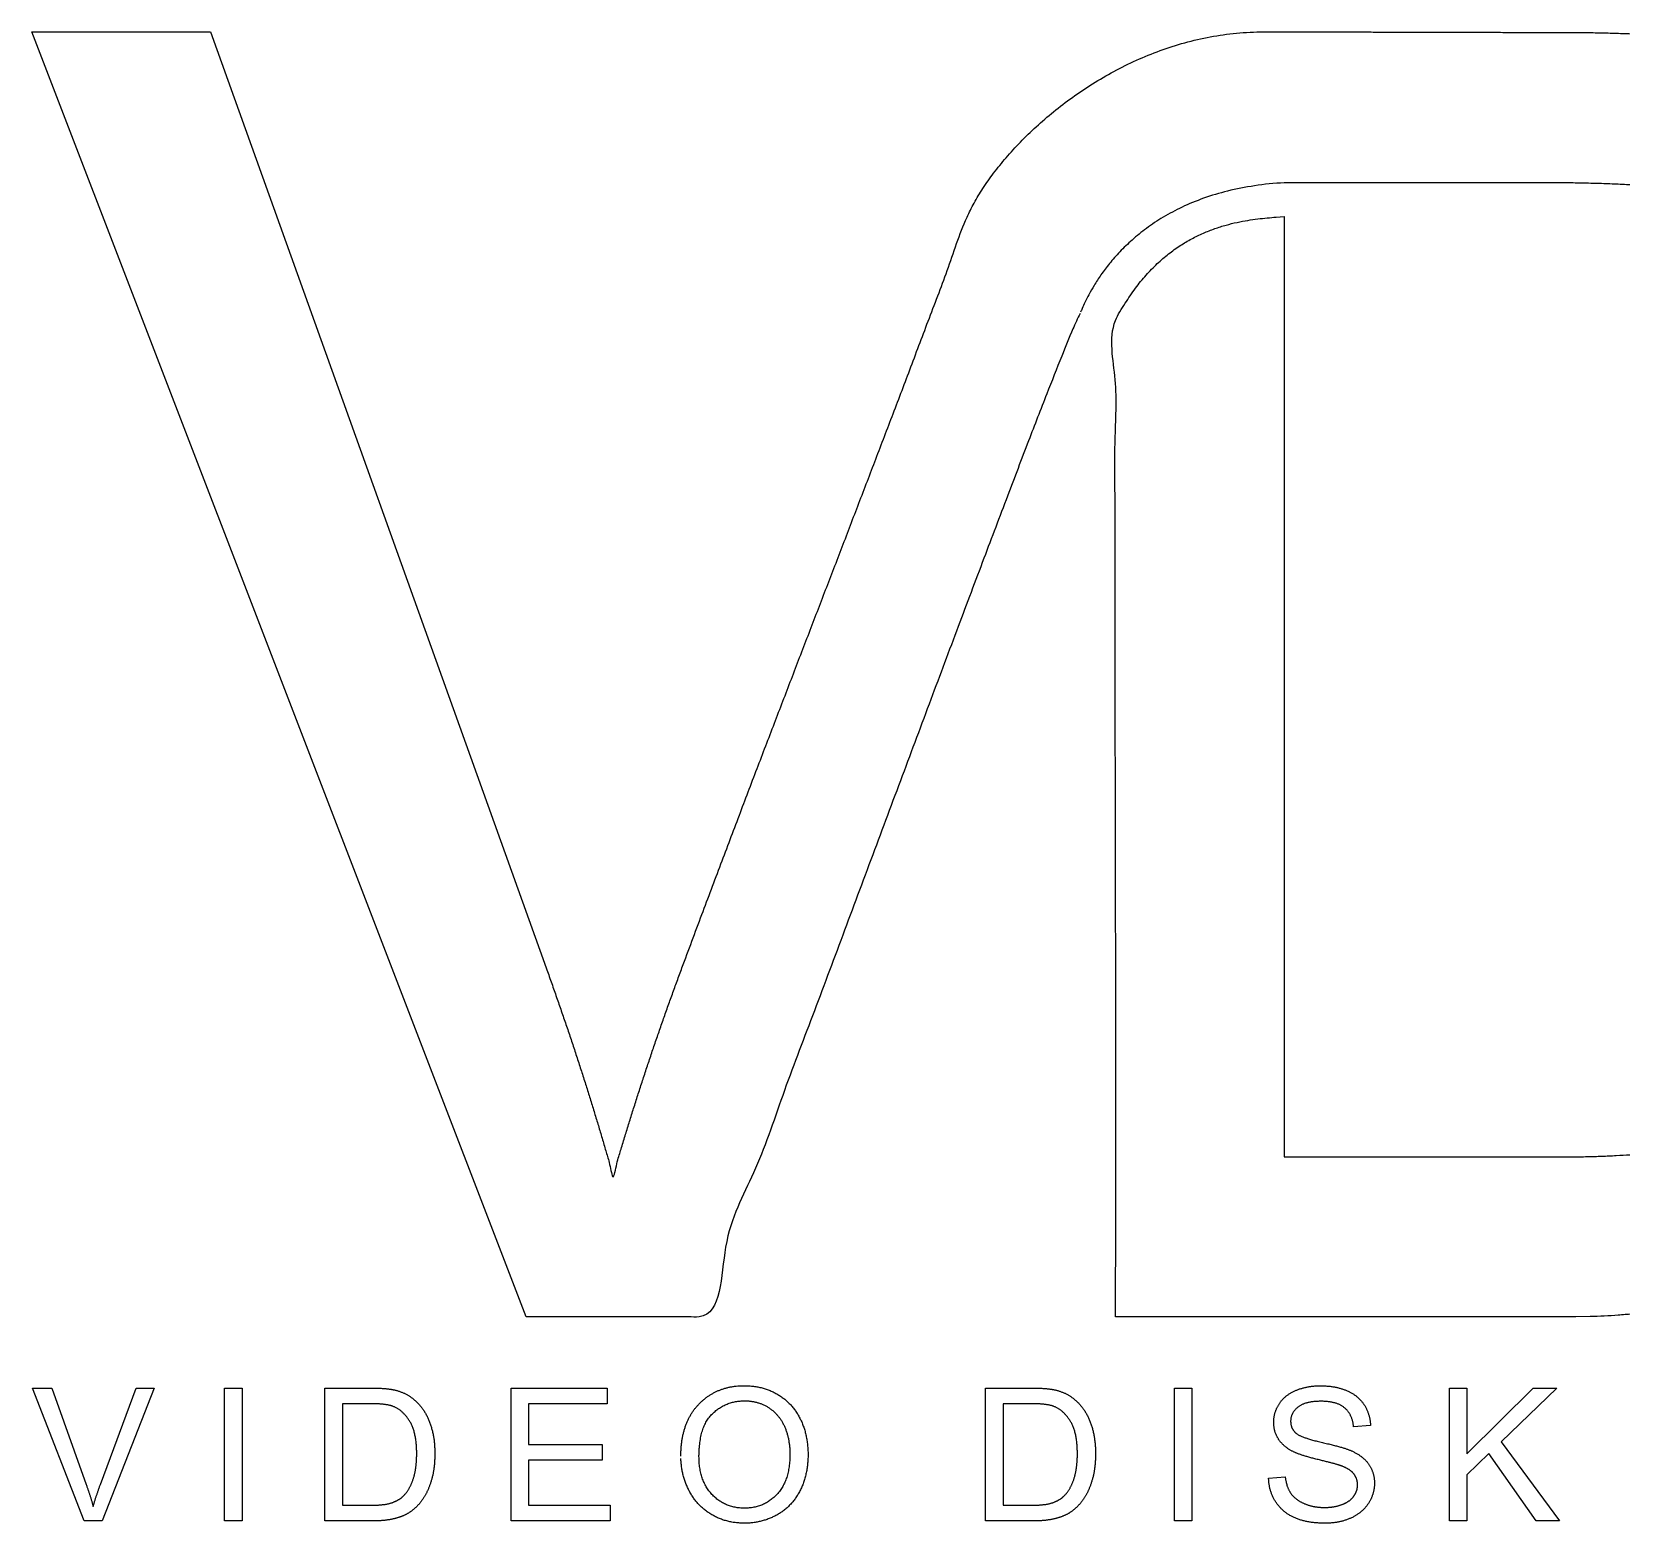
# Model space of a CAD drawing. Extents: x -3.35 to 2.65, y -0.73 to 2.15.
# Drawn here: x -3.346 to -0.274, y -0.734 to 2.15 of the extents above; entities that cross this region are included whole.
import ezdxf

# ---------------------------------------------------------------- set-up
doc = ezdxf.new("R2010")
doc.units = 0
doc.layers.get('0').update_dxf_attribs({"linetype": 'CONTINUOUS'})

msp = doc.modelspace()

# ---------------------------------------------------------------- linework, layer by layer
at = {"color": 0}
for p, q in [((-2.3912, -0.3346), (-3.3465, 2.15)), ((-3.3465, 2.15), (-3.001, 2.15)), ((-3.001, 2.15), (-2.3522, 0.3399)), ((-0.9415, 1.7917), (-0.9259, 1.7928)), ((-0.9259, 1.7928), (-0.9259, -0.0255)), ((-0.9259, -0.0255), (-0.3995, -0.0255)), ((-2.3703, -0.3346), (-2.3912, -0.3346)), ((-0.3621, -0.3346), (-1.2519, -0.3346)), ((-0.3345, -0.3343), (-0.3621, -0.3346)), ((-3.2453, -0.7293), (-3.3449, -0.4723)), ((-3.3449, -0.4723), (-3.308, -0.4723)), ((-3.308, -0.4723), (-3.2412, -0.659)), ((-3.2139, -0.659), (-3.1445, -0.4723)), ((-3.1098, -0.4723), (-3.2104, -0.7293)), ((-3.1445, -0.4723), (-3.1098, -0.4723)), ((-2.9737, -0.7293), (-2.9737, -0.4723)), ((-2.9737, -0.4723), (-2.9397, -0.4723)), ((-2.9397, -0.4723), (-2.9397, -0.7293)), ((-2.7799, -0.7293), (-2.7799, -0.4723)), ((-2.7799, -0.4723), (-2.6914, -0.4723)), ((-2.4201, -0.7293), (-2.4201, -0.4723)), ((-2.4201, -0.4723), (-2.2343, -0.4723)), ((-2.2343, -0.4723), (-2.2343, -0.5026)), ((-1.503, -0.7293), (-1.503, -0.4723)), ((-1.503, -0.4723), (-1.4145, -0.4723)), ((-1.1381, -0.7293), (-1.1381, -0.4723)), ((-1.1381, -0.4723), (-1.1041, -0.4723)), ((-1.1041, -0.4723), (-1.1041, -0.7293)), ((-0.6065, -0.7293), (-0.6065, -0.4723)), ((-0.6065, -0.4723), (-0.5725, -0.4723)), ((-0.5725, -0.4723), (-0.5725, -0.5998)), ((-0.5725, -0.5998), (-0.4448, -0.4723)), ((-0.3987, -0.4723), (-0.5066, -0.5764)), ((-0.4448, -0.4723), (-0.3987, -0.4723)), ((-2.6919, -0.5026), (-2.7459, -0.5026)), ((-2.7459, -0.5026), (-2.7459, -0.699)), ((-2.6882, -0.5027), (-2.6919, -0.5026)), ((-2.2343, -0.5026), (-2.3862, -0.5026)), ((-2.3862, -0.5026), (-2.3862, -0.5813)), ((-1.4149, -0.5026), (-1.469, -0.5026)), ((-1.469, -0.5026), (-1.469, -0.699)), ((-1.4112, -0.5027), (-1.4149, -0.5026)), ((-0.759, -0.5447), (-0.7916, -0.5472)), ((-0.7592, -0.5419), (-0.759, -0.5447)), ((-2.3862, -0.5813), (-2.2439, -0.5813)), ((-2.2439, -0.5813), (-2.2439, -0.6115)), ((-0.5066, -0.5764), (-0.394, -0.7293)), ((-2.2439, -0.6115), (-2.3862, -0.6115)), ((-2.3862, -0.6115), (-2.3862, -0.699)), ((-0.5304, -0.5992), (-0.5725, -0.6403)), ((-0.4389, -0.7293), (-0.5304, -0.5992)), ((-0.9559, -0.6468), (-0.9238, -0.6439)), ((-0.5725, -0.6403), (-0.5725, -0.7293)), ((-3.2149, -0.6617), (-3.2139, -0.659)), ((-2.7459, -0.699), (-2.6911, -0.699)), ((-2.3862, -0.699), (-2.2283, -0.699)), ((-2.2283, -0.699), (-2.2283, -0.7293)), ((-1.469, -0.699), (-1.4141, -0.699)), ((-3.2104, -0.7293), (-3.2453, -0.7293)), ((-2.9397, -0.7293), (-2.9737, -0.7293)), ((-2.6872, -0.7293), (-2.7799, -0.7293)), ((-2.6843, -0.7293), (-2.6872, -0.7293)), ((-2.2283, -0.7293), (-2.4201, -0.7293)), ((-1.4102, -0.7293), (-1.503, -0.7293)), ((-1.4073, -0.7293), (-1.4102, -0.7293)), ((-1.1041, -0.7293), (-1.1381, -0.7293)), ((-0.5725, -0.7293), (-0.6065, -0.7293)), ((-0.394, -0.7293), (-0.4389, -0.7293))]:
    msp.add_line(p, q, dxfattribs=at)
for points in [[(-2.3522, 0.3399), (-2.3426, 0.3131), (-2.3333, 0.2864), (-2.3241, 0.26), (-2.3151, 0.2338), (-2.3063, 0.2079), (-2.2978, 0.1821), (-2.2894, 0.1565), (-2.2812, 0.1312), (-2.2732, 0.106), (-2.2654, 0.0811), (-2.2579, 0.0564), (-2.2505, 0.032), (-2.2433, 0.0077), (-2.2363, -0.0163), (-2.2296, -0.0401), (-2.223, -0.0637), (-2.2157, -0.0385), (-2.2083, -0.0133), (-2.2007, 0.0119), (-2.193, 0.0371), (-2.1852, 0.0622), (-2.1772, 0.0874), (-2.1691, 0.1126), (-2.1608, 0.1378), (-2.1524, 0.1631), (-2.1439, 0.1883), (-2.1352, 0.2135), (-2.1264, 0.2388), (-2.1175, 0.264), (-2.1084, 0.2893), (-2.0992, 0.3146), (-2.0898, 0.3399), (-2.0513, 0.443), (-2.0144, 0.5412), (-1.9789, 0.6351), (-1.9446, 0.7255), (-1.9111, 0.813), (-1.8784, 0.8984), (-1.8462, 0.9824), (-1.8141, 1.0657), (-1.7821, 1.149), (-1.7499, 1.2331), (-1.7172, 1.3185), (-1.6838, 1.406), (-1.6495, 1.4964), (-1.614, 1.5904), (-1.5771, 1.6885), (-1.5387, 1.7917), (-1.5253, 1.8188), (-1.5082, 1.8472), (-1.4874, 1.8767), (-1.4632, 1.9067), (-1.4357, 1.9368), (-1.4051, 1.9665), (-1.3715, 1.9955), (-1.3352, 2.0233), (-1.2963, 2.0494), (-1.2549, 2.0735), (-1.2114, 2.095), (-1.1657, 2.1137), (-1.1181, 2.1289), (-1.0688, 2.1403), (-1.018, 2.1475), (-0.9657, 2.15), (-0.9259, 2.15), (-0.888, 2.15), (-0.8516, 2.1499), (-0.8166, 2.1499), (-0.7826, 2.1498), (-0.7494, 2.1497), (-0.7167, 2.1496), (-0.6843, 2.1495), (-0.6519, 2.1494), (-0.6192, 2.1493), (-0.586, 2.1492), (-0.552, 2.1491), (-0.517, 2.1491), (-0.4806, 2.149), (-0.4427, 2.149), (-0.4029, 2.149), (-0.3675, 2.1489), (-0.3331, 2.1485), (-0.2998, 2.1478), (-0.2676, 2.1468), (-0.2364, 2.1455), (-0.2063, 2.1439), (-0.1773, 2.1421), (-0.1493, 2.14), (-0.1224, 2.1376), (-0.0966, 2.1349), (-0.0718, 2.132), (-0.048, 2.1288), (-0.0254, 2.1253), (-0.0038, 2.1216), (0.0168, 2.1176), (0.0363, 2.1134), (0.0625, 2.107), (0.0882, 2.1), (0.1135, 2.0924), (0.1383, 2.0841), (0.1626, 2.0753), (0.1864, 2.0658), (0.2097, 2.0557), (0.2326, 2.045), (0.2549, 2.0337), (0.2768, 2.0217), (0.2982, 2.0092), (0.3191, 1.996), (0.3395, 1.9822), (0.3595, 1.9678), (0.3789, 1.9528), (0.3979, 1.9372), (0.4219, 1.9162), (0.4451, 1.8944), (0.4675, 1.872), (0.4892, 1.8489), (0.5101, 1.8251), (0.5302, 1.8005), (0.5496, 1.7753), (0.5683, 1.7493), (0.5861, 1.7226), (0.6032, 1.6953), (0.6195, 1.6671), (0.6351, 1.6383), (0.6499, 1.6088), (0.6639, 1.5785), (0.6771, 1.5475), (0.6895, 1.5158), (0.7013, 1.4835), (0.7123, 1.4505), (0.7226, 1.417), (0.7321, 1.383), (0.7408, 1.3484), (0.7487, 1.3132), (0.7559, 1.2774), (0.7624, 1.2411), (0.768, 1.2041), (0.773, 1.1667), (0.7771, 1.1286), (0.7805, 1.09), (0.7832, 1.0508), (0.7851, 1.011), (0.7862, 0.9706), (0.7866, 0.9297), (0.7863, 0.8949), (0.7855, 0.8605), (0.7843, 0.8267), (0.7825, 0.7933), (0.7801, 0.7605), (0.7773, 0.7281), (0.774, 0.6963), (0.7701, 0.6649), (0.7657, 0.6341), (0.7609, 0.6037), (0.7554, 0.5738), (0.7495, 0.5445), (0.743, 0.5156), (0.7361, 0.4872), (0.7286, 0.4594), (0.7205, 0.432), (0.7122, 0.4051), (0.7036, 0.3789), (0.6947, 0.3532), (0.6855, 0.3281), (0.6761, 0.3036), (0.6663, 0.2797), (0.6563, 0.2563), (0.6459, 0.2336), (0.6353, 0.2114), (0.6243, 0.1898), (0.6131, 0.1688), (0.6015, 0.1484), (0.5897, 0.1286), (0.5776, 0.1093), (0.5651, 0.0907), (0.5523, 0.0726), (0.5395, 0.0551), (0.5264, 0.038), (0.5132, 0.0215), (0.4999, 0.0054), (0.4864, -0.0103), (0.4728, -0.0254), (0.459, -0.0401), (0.4451, -0.0543), (0.431, -0.068), (0.4167, -0.0813), (0.4023, -0.0941), (0.3877, -0.1063), (0.373, -0.1181), (0.3581, -0.1295), (0.3431, -0.1403), (0.3279, -0.1507), (0.3125, -0.1607), (0.2967, -0.1705), (0.2805, -0.18), (0.264, -0.1891), (0.247, -0.198), (0.2296, -0.2065), (0.2118, -0.2147), (0.1936, -0.2226), (0.1751, -0.2302), (0.1561, -0.2375), (0.1367, -0.2445), (0.1169, -0.2511), (0.0968, -0.2575), (0.0762, -0.2635), (0.0553, -0.2693), (0.034, -0.2747), (0.0121, -0.28), (-0.0101, -0.2854), (-0.0327, -0.2907), (-0.0557, -0.2959), (-0.0791, -0.3011), (-0.1029, -0.306), (-0.127, -0.3108), (-0.1516, -0.3152), (-0.1765, -0.3194), (-0.2019, -0.3231), (-0.2276, -0.3264), (-0.2537, -0.3292), (-0.2803, -0.3315), (-0.3072, -0.3332), (-0.3345, -0.3343)], [(-0.3995, -0.0255), (-0.3694, -0.0254), (-0.3401, -0.0248), (-0.3117, -0.024), (-0.2841, -0.0227), (-0.2573, -0.0211), (-0.2313, -0.0192), (-0.2061, -0.0169), (-0.1817, -0.0143), (-0.1582, -0.0113), (-0.1355, -0.0079), (-0.1136, -0.0042), (-0.0925, -0.0001), (-0.0723, 0.0043), (-0.0529, 0.0091), (-0.0343, 0.0143), (-0.0166, 0.0198), (0.0006, 0.0257), (0.0172, 0.0318), (0.0334, 0.0382), (0.0492, 0.0449), (0.0646, 0.0519), (0.0795, 0.0591), (0.0939, 0.0667), (0.1079, 0.0746), (0.1215, 0.0827), (0.1347, 0.0911), (0.1474, 0.0998), (0.1597, 0.1089), (0.1715, 0.1181), (0.1829, 0.1277), (0.1939, 0.1376), (0.2045, 0.1478), (0.2188, 0.1626), (0.2327, 0.178), (0.2462, 0.194), (0.2594, 0.2107), (0.2721, 0.228), (0.2844, 0.2459), (0.2963, 0.2645), (0.3078, 0.2837), (0.3189, 0.3035), (0.3296, 0.3239), (0.3399, 0.345), (0.3498, 0.3667), (0.3593, 0.389), (0.3683, 0.4119), (0.377, 0.4354), (0.3853, 0.4595), (0.3931, 0.4844), (0.4004, 0.5099), (0.4073, 0.536), (0.4136, 0.5628), (0.4194, 0.5902), (0.4247, 0.6183), (0.4296, 0.647), (0.4339, 0.6763), (0.4377, 0.7063), (0.441, 0.737), (0.4438, 0.7683), (0.4461, 0.8003), (0.4479, 0.8329), (0.4491, 0.8662), (0.4499, 0.9002), (0.4502, 0.9349), (0.4497, 0.9825), (0.4482, 1.0287), (0.4457, 1.0736), (0.4422, 1.117), (0.4377, 1.159), (0.4323, 1.1997), (0.4258, 1.2389), (0.4184, 1.2767), (0.4099, 1.3131), (0.4005, 1.3482), (0.3901, 1.3818), (0.3787, 1.4141), (0.3663, 1.4449), (0.353, 1.4743), (0.3386, 1.5024), (0.3233, 1.529), (0.3071, 1.5545), (0.2906, 1.5789), (0.2736, 1.6023), (0.2562, 1.6245), (0.2384, 1.6457), (0.2202, 1.6658), (0.2015, 1.6848), (0.1824, 1.7027), (0.1629, 1.7195), (0.143, 1.7353), (0.1226, 1.75), (0.1019, 1.7636), (0.0806, 1.7762), (0.059, 1.7877), (0.0369, 1.7981), (0.0144, 1.8074), (-0.0025, 1.8136), (-0.0208, 1.8193), (-0.0403, 1.8247), (-0.0611, 1.8296), (-0.0831, 1.8342), (-0.1064, 1.8383), (-0.1309, 1.8421), (-0.1567, 1.8454), (-0.1837, 1.8484), (-0.212, 1.8509), (-0.2415, 1.8531), (-0.2722, 1.8548), (-0.3042, 1.8562), (-0.3374, 1.8572), (-0.3718, 1.8578), (-0.4075, 1.858), (-0.4399, 1.858), (-0.4723, 1.858), (-0.5047, 1.858), (-0.5371, 1.858), (-0.5695, 1.858), (-0.6019, 1.858), (-0.6343, 1.858), (-0.6667, 1.858), (-0.6991, 1.858), (-0.7315, 1.858), (-0.7639, 1.858), (-0.7963, 1.858), (-0.8287, 1.858), (-0.8611, 1.858), (-0.8935, 1.858), (-0.9259, 1.858), (-0.9834, 1.8523), (-1.0353, 1.8421), (-1.0819, 1.8281), (-1.1233, 1.811), (-1.16, 1.7914), (-1.192, 1.77), (-1.2198, 1.7475), (-1.2435, 1.7246), (-1.2635, 1.7019), (-1.28, 1.6801), (-1.2932, 1.6598), (-1.3035, 1.6418), (-1.3111, 1.6267), (-1.3163, 1.6151), (-1.3193, 1.6079)], [(-1.2519, -0.3346), (-1.2515, -0.2202), (-1.2513, -0.1034), (-1.2512, 0.0155), (-1.2512, 0.1361), (-1.2513, 0.258), (-1.2515, 0.381), (-1.2517, 0.5046), (-1.2519, 0.6286), (-1.2522, 0.7526), (-1.2524, 0.8763), (-1.2526, 0.9992), (-1.2527, 1.1212), (-1.2527, 1.2417), (-1.2526, 1.3606), (-1.2524, 1.4774), (-1.2519, 1.5919), (-1.2331, 1.6251), (-1.2133, 1.6542), (-1.1926, 1.6797), (-1.1711, 1.7018), (-1.1492, 1.7206), (-1.1269, 1.7366), (-1.1045, 1.7499), (-1.0821, 1.7607), (-1.0599, 1.7695), (-1.0381, 1.7764), (-1.0169, 1.7816), (-0.9964, 1.7855), (-0.9769, 1.7883), (-0.9585, 1.7903), (-0.9415, 1.7917)], [(-1.3204, 1.6055), (-1.3342, 1.5755), (-1.3559, 1.523), (-1.3847, 1.4501), (-1.4199, 1.3593), (-1.4606, 1.2525), (-1.5062, 1.1321), (-1.5559, 1.0003), (-1.6087, 0.8593), (-1.6641, 0.7113), (-1.7212, 0.5585), (-1.7792, 0.4031), (-1.8375, 0.2474), (-1.8951, 0.0935), (-1.9513, -0.0562), (-2.0054, -0.1997), (-2.0565, -0.3346), (-2.0775, -0.3346), (-2.0984, -0.3346), (-2.1193, -0.3346), (-2.1402, -0.3346), (-2.1611, -0.3346), (-2.182, -0.3346), (-2.203, -0.3346), (-2.2239, -0.3346), (-2.2448, -0.3346), (-2.2657, -0.3346), (-2.2866, -0.3346), (-2.3075, -0.3346), (-2.3285, -0.3346), (-2.3494, -0.3346), (-2.3703, -0.3346)], [(-2.6914, -0.4723), (-2.6877, -0.4723), (-2.6841, -0.4724), (-2.6807, -0.4724), (-2.6773, -0.4725), (-2.6741, -0.4727), (-2.6709, -0.4728), (-2.6679, -0.473), (-2.665, -0.4732), (-2.6622, -0.4735), (-2.6595, -0.4738), (-2.6569, -0.4741), (-2.6544, -0.4744), (-2.6521, -0.4748), (-2.6498, -0.4751), (-2.6477, -0.4756), (-2.6456, -0.476), (-2.6429, -0.4767), (-2.6402, -0.4774), (-2.6376, -0.4782), (-2.635, -0.479), (-2.6325, -0.48), (-2.63, -0.481), (-2.6276, -0.482), (-2.6252, -0.4831), (-2.6228, -0.4843), (-2.6206, -0.4856), (-2.6183, -0.4869), (-2.6161, -0.4882), (-2.614, -0.4897), (-2.6119, -0.4912), (-2.6099, -0.4928), (-2.6079, -0.4944), (-2.6054, -0.4966), (-2.603, -0.4988), (-2.6007, -0.5012), (-2.5984, -0.5036), (-2.5962, -0.5061), (-2.5941, -0.5086), (-2.5921, -0.5113), (-2.5902, -0.514), (-2.5883, -0.5167), (-2.5865, -0.5196), (-2.5848, -0.5225), (-2.5832, -0.5255), (-2.5817, -0.5286), (-2.5802, -0.5318), (-2.5788, -0.535), (-2.5775, -0.5383), (-2.5763, -0.5417), (-2.5752, -0.5451), (-2.5741, -0.5486), (-2.5731, -0.5522), (-2.5722, -0.5558), (-2.5714, -0.5594), (-2.5706, -0.5632), (-2.5699, -0.567), (-2.5693, -0.5708), (-2.5688, -0.5747), (-2.5684, -0.5787), (-2.5681, -0.5827), (-2.5678, -0.5868), (-2.5676, -0.5909), (-2.5675, -0.5951), (-2.5674, -0.5994), (-2.5674, -0.603), (-2.5675, -0.6066), (-2.5677, -0.6101), (-2.5679, -0.6136), (-2.5681, -0.617), (-2.5684, -0.6204), (-2.5687, -0.6237), (-2.5691, -0.627), (-2.5696, -0.6302), (-2.5701, -0.6334), (-2.5707, -0.6365), (-2.5713, -0.6396), (-2.572, -0.6426), (-2.5727, -0.6455), (-2.5735, -0.6484), (-2.5743, -0.6513), (-2.5752, -0.6541), (-2.5761, -0.6568), (-2.577, -0.6595), (-2.5779, -0.6621), (-2.5789, -0.6647), (-2.58, -0.6672), (-2.581, -0.6696), (-2.5821, -0.672), (-2.5832, -0.6743), (-2.5843, -0.6765), (-2.5855, -0.6787), (-2.5867, -0.6809), (-2.5879, -0.6829), (-2.5892, -0.6849), (-2.5905, -0.6869), (-2.5918, -0.6888), (-2.5932, -0.6906), (-2.5945, -0.6924), (-2.5959, -0.6941), (-2.5973, -0.6958), (-2.5987, -0.6974), (-2.6001, -0.699), (-2.6016, -0.7005), (-2.603, -0.702), (-2.6045, -0.7034), (-2.606, -0.7048), (-2.6075, -0.7061), (-2.609, -0.7074), (-2.6105, -0.7086), (-2.6121, -0.7098), (-2.6136, -0.711), (-2.6152, -0.712), (-2.6168, -0.7131), (-2.6185, -0.7141), (-2.6202, -0.7151), (-2.6219, -0.7161), (-2.6237, -0.717), (-2.6255, -0.7179), (-2.6273, -0.7187), (-2.6292, -0.7195), (-2.6312, -0.7203), (-2.6331, -0.7211), (-2.6352, -0.7218), (-2.6372, -0.7225), (-2.6393, -0.7232), (-2.6415, -0.7238), (-2.6437, -0.7244), (-2.6459, -0.725), (-2.6482, -0.7255), (-2.6505, -0.726), (-2.6528, -0.7265), (-2.6552, -0.7269), (-2.6577, -0.7273), (-2.6601, -0.7276), (-2.6627, -0.728), (-2.6652, -0.7283), (-2.6678, -0.7285), (-2.6705, -0.7287), (-2.6731, -0.7289), (-2.6759, -0.7291), (-2.6786, -0.7292), (-2.6814, -0.7293), (-2.6843, -0.7293)], [(-2.0919, -0.6041), (-2.0918, -0.5963), (-2.0914, -0.5886), (-2.0907, -0.5811), (-2.0898, -0.5739), (-2.0886, -0.5669), (-2.0871, -0.5601), (-2.0854, -0.5535), (-2.0834, -0.5471), (-2.0811, -0.5409), (-2.0785, -0.535), (-2.0757, -0.5293), (-2.0726, -0.5238), (-2.0693, -0.5185), (-2.0656, -0.5134), (-2.0617, -0.5086), (-2.0576, -0.504), (-2.0532, -0.4996), (-2.0487, -0.4955), (-2.044, -0.4917), (-2.0391, -0.4881), (-2.0341, -0.4849), (-2.029, -0.4819), (-2.0237, -0.4792), (-2.0182, -0.4768), (-2.0126, -0.4747), (-2.0068, -0.4728), (-2.0009, -0.4713), (-1.9948, -0.47), (-1.9885, -0.469), (-1.9821, -0.4683), (-1.9755, -0.4679), (-1.9688, -0.4678), (-1.9644, -0.4678), (-1.96, -0.468), (-1.9557, -0.4684), (-1.9515, -0.4688), (-1.9473, -0.4694), (-1.9431, -0.4701), (-1.939, -0.471), (-1.935, -0.472), (-1.931, -0.4731), (-1.9271, -0.4744), (-1.9232, -0.4758), (-1.9194, -0.4773), (-1.9156, -0.479), (-1.9119, -0.4808), (-1.9083, -0.4827), (-1.9047, -0.4848), (-1.9011, -0.4869), (-1.8977, -0.4892), (-1.8944, -0.4916), (-1.8912, -0.4941), (-1.8881, -0.4967), (-1.8852, -0.4994), (-1.8823, -0.5022), (-1.8795, -0.5051), (-1.8768, -0.5081), (-1.8743, -0.5113), (-1.8718, -0.5145), (-1.8694, -0.5178), (-1.8672, -0.5213), (-1.8651, -0.5248), (-1.863, -0.5284), (-1.8611, -0.5322), (-1.8593, -0.536), (-1.8576, -0.5399), (-1.856, -0.5439), (-1.8545, -0.5479), (-1.8532, -0.552), (-1.852, -0.5561), (-1.8509, -0.5604), (-1.8499, -0.5646), (-1.849, -0.569), (-1.8482, -0.5734), (-1.8476, -0.5779), (-1.8471, -0.5824), (-1.8467, -0.587), (-1.8464, -0.5916), (-1.8462, -0.5964), (-1.8461, -0.6012), (-1.8462, -0.606), (-1.8464, -0.6108), (-1.8467, -0.6155), (-1.8471, -0.6202), (-1.8477, -0.6248), (-1.8483, -0.6293), (-1.8491, -0.6338), (-1.8501, -0.6382), (-1.8511, -0.6426), (-1.8523, -0.6468), (-1.8536, -0.651), (-1.855, -0.6552), (-1.8565, -0.6593), (-1.8582, -0.6633), (-1.86, -0.6672), (-1.8619, -0.6711), (-1.8639, -0.6749), (-1.866, -0.6786), (-1.8683, -0.6822), (-1.8706, -0.6856), (-1.873, -0.6889), (-1.8756, -0.6921), (-1.8782, -0.6952), (-1.881, -0.6982), (-1.8838, -0.7011), (-1.8867, -0.7038), (-1.8898, -0.7065), (-1.893, -0.709), (-1.8962, -0.7114), (-1.8996, -0.7136), (-1.903, -0.7158), (-1.9066, -0.7179), (-1.9102, -0.7198), (-1.9139, -0.7216), (-1.9176, -0.7232), (-1.9214, -0.7248), (-1.9251, -0.7262), (-1.9289, -0.7275), (-1.9328, -0.7287), (-1.9367, -0.7298), (-1.9406, -0.7307), (-1.9445, -0.7315), (-1.9485, -0.7322), (-1.9526, -0.7327), (-1.9566, -0.7331), (-1.9607, -0.7335), (-1.9648, -0.7336), (-1.969, -0.7337), (-1.9735, -0.7336), (-1.978, -0.7334), (-1.9824, -0.7331), (-1.9867, -0.7326), (-1.991, -0.732), (-1.9952, -0.7312), (-1.9993, -0.7304), (-2.0034, -0.7293), (-2.0074, -0.7282), (-2.0114, -0.7269), (-2.0153, -0.7254), (-2.0191, -0.7239), (-2.0229, -0.7221), (-2.0266, -0.7203), (-2.0303, -0.7183), (-2.0339, -0.7162), (-2.0374, -0.7139), (-2.0408, -0.7116), (-2.0441, -0.7092), (-2.0473, -0.7066), (-2.0504, -0.704), (-2.0534, -0.7012), (-2.0563, -0.6984), (-2.059, -0.6954), (-2.0617, -0.6924), (-2.0642, -0.6893), (-2.0666, -0.686), (-2.069, -0.6827), (-2.0712, -0.6792), (-2.0733, -0.6757), (-2.0753, -0.672), (-2.0772, -0.6683), (-2.079, -0.6645), (-2.0807, -0.6607), (-2.0822, -0.6568), (-2.0836, -0.6529), (-2.085, -0.649), (-2.0862, -0.6451), (-2.0873, -0.6411), (-2.0883, -0.6371), (-2.0891, -0.6331), (-2.0899, -0.629), (-2.0905, -0.6249), (-2.091, -0.6208), (-2.0914, -0.6167), (-2.0917, -0.6125), (-2.0919, -0.6084)], [(-1.4145, -0.4723), (-1.4108, -0.4723), (-1.4072, -0.4724), (-1.4037, -0.4724), (-1.4004, -0.4725), (-1.3971, -0.4727), (-1.394, -0.4728), (-1.3909, -0.473), (-1.388, -0.4732), (-1.3852, -0.4735), (-1.3825, -0.4738), (-1.3799, -0.4741), (-1.3775, -0.4744), (-1.3751, -0.4748), (-1.3729, -0.4751), (-1.3707, -0.4756), (-1.3687, -0.476), (-1.3659, -0.4767), (-1.3633, -0.4774), (-1.3606, -0.4782), (-1.358, -0.479), (-1.3555, -0.48), (-1.353, -0.481), (-1.3506, -0.482), (-1.3482, -0.4831), (-1.3459, -0.4843), (-1.3436, -0.4856), (-1.3414, -0.4869), (-1.3392, -0.4882), (-1.3371, -0.4897), (-1.335, -0.4912), (-1.333, -0.4928), (-1.331, -0.4944), (-1.3285, -0.4966), (-1.3261, -0.4988), (-1.3237, -0.5012), (-1.3215, -0.5036), (-1.3193, -0.5061), (-1.3172, -0.5086), (-1.3152, -0.5113), (-1.3132, -0.514), (-1.3114, -0.5167), (-1.3096, -0.5196), (-1.3079, -0.5225), (-1.3062, -0.5255), (-1.3047, -0.5286), (-1.3032, -0.5318), (-1.3019, -0.535), (-1.3006, -0.5383), (-1.2993, -0.5417), (-1.2982, -0.5451), (-1.2971, -0.5486), (-1.2961, -0.5522), (-1.2952, -0.5558), (-1.2944, -0.5594), (-1.2936, -0.5632), (-1.293, -0.567), (-1.2924, -0.5708), (-1.2919, -0.5747), (-1.2914, -0.5787), (-1.2911, -0.5827), (-1.2908, -0.5868), (-1.2906, -0.5909), (-1.2905, -0.5951), (-1.2905, -0.5994), (-1.2905, -0.603), (-1.2906, -0.6066), (-1.2907, -0.6101), (-1.2909, -0.6136), (-1.2911, -0.617), (-1.2914, -0.6204), (-1.2918, -0.6237), (-1.2922, -0.627), (-1.2926, -0.6302), (-1.2931, -0.6334), (-1.2937, -0.6365), (-1.2943, -0.6396), (-1.295, -0.6426), (-1.2957, -0.6455), (-1.2965, -0.6484), (-1.2973, -0.6513), (-1.2982, -0.6541), (-1.2991, -0.6568), (-1.3, -0.6595), (-1.301, -0.6621), (-1.302, -0.6647), (-1.303, -0.6672), (-1.304, -0.6696), (-1.3051, -0.672), (-1.3062, -0.6743), (-1.3074, -0.6765), (-1.3085, -0.6787), (-1.3097, -0.6809), (-1.311, -0.6829), (-1.3122, -0.6849), (-1.3135, -0.6869), (-1.3149, -0.6888), (-1.3162, -0.6906), (-1.3176, -0.6924), (-1.3189, -0.6941), (-1.3203, -0.6958), (-1.3217, -0.6974), (-1.3232, -0.699), (-1.3246, -0.7005), (-1.3261, -0.702), (-1.3275, -0.7034), (-1.329, -0.7048), (-1.3305, -0.7061), (-1.332, -0.7074), (-1.3336, -0.7086), (-1.3351, -0.7098), (-1.3367, -0.711), (-1.3383, -0.712), (-1.3399, -0.7131), (-1.3415, -0.7141), (-1.3432, -0.7151), (-1.3449, -0.7161), (-1.3467, -0.717), (-1.3485, -0.7179), (-1.3504, -0.7187), (-1.3523, -0.7195), (-1.3542, -0.7203), (-1.3562, -0.7211), (-1.3582, -0.7218), (-1.3603, -0.7225), (-1.3624, -0.7232), (-1.3645, -0.7238), (-1.3667, -0.7244), (-1.3689, -0.725), (-1.3712, -0.7255), (-1.3735, -0.726), (-1.3759, -0.7265), (-1.3783, -0.7269), (-1.3807, -0.7273), (-1.3832, -0.7276), (-1.3857, -0.728), (-1.3883, -0.7283), (-1.3909, -0.7285), (-1.3935, -0.7287), (-1.3962, -0.7289), (-1.3989, -0.7291), (-1.4017, -0.7292), (-1.4045, -0.7293), (-1.4073, -0.7293)], [(-0.9238, -0.6439), (-0.9235, -0.6463), (-0.9232, -0.6487), (-0.9228, -0.6509), (-0.9223, -0.6532), (-0.9218, -0.6553), (-0.9213, -0.6574), (-0.9207, -0.6595), (-0.9201, -0.6615), (-0.9194, -0.6634), (-0.9186, -0.6653), (-0.9179, -0.6672), (-0.917, -0.669), (-0.9161, -0.6707), (-0.9152, -0.6724), (-0.9143, -0.674), (-0.9132, -0.6756), (-0.9122, -0.6771), (-0.911, -0.6786), (-0.9098, -0.6801), (-0.9085, -0.6815), (-0.9071, -0.6829), (-0.9057, -0.6842), (-0.9042, -0.6855), (-0.9026, -0.6868), (-0.9009, -0.688), (-0.8992, -0.6892), (-0.8974, -0.6904), (-0.8956, -0.6915), (-0.8936, -0.6926), (-0.8916, -0.6936), (-0.8895, -0.6946), (-0.8874, -0.6956), (-0.8852, -0.6965), (-0.8829, -0.6974), (-0.8807, -0.6982), (-0.8784, -0.6989), (-0.876, -0.6996), (-0.8736, -0.7002), (-0.8712, -0.7008), (-0.8688, -0.7013), (-0.8663, -0.7017), (-0.8638, -0.7021), (-0.8612, -0.7024), (-0.8586, -0.7027), (-0.856, -0.7029), (-0.8534, -0.7031), (-0.8507, -0.7032), (-0.8479, -0.7032), (-0.8455, -0.7032), (-0.8431, -0.7031), (-0.8408, -0.703), (-0.8385, -0.7028), (-0.8362, -0.7026), (-0.834, -0.7024), (-0.8318, -0.7021), (-0.8296, -0.7018), (-0.8275, -0.7014), (-0.8254, -0.7009), (-0.8233, -0.7005), (-0.8213, -0.7), (-0.8193, -0.6994), (-0.8174, -0.6988), (-0.8155, -0.6981), (-0.8136, -0.6974), (-0.8118, -0.6967), (-0.81, -0.6959), (-0.8083, -0.6951), (-0.8066, -0.6943), (-0.805, -0.6934), (-0.8035, -0.6925), (-0.802, -0.6915), (-0.8006, -0.6906), (-0.7992, -0.6896), (-0.7979, -0.6885), (-0.7967, -0.6874), (-0.7955, -0.6863), (-0.7944, -0.6852), (-0.7933, -0.684), (-0.7923, -0.6828), (-0.7914, -0.6816), (-0.7905, -0.6803), (-0.7897, -0.679), (-0.7889, -0.6777), (-0.7882, -0.6764), (-0.7875, -0.6751), (-0.7869, -0.6737), (-0.7864, -0.6724), (-0.7859, -0.671), (-0.7855, -0.6696), (-0.7851, -0.6682), (-0.7848, -0.6668), (-0.7845, -0.6654), (-0.7843, -0.664), (-0.7842, -0.6625), (-0.7841, -0.661), (-0.7841, -0.6596), (-0.7841, -0.6581), (-0.7842, -0.6566), (-0.7843, -0.6551), (-0.7845, -0.6537), (-0.7848, -0.6523), (-0.7851, -0.6509), (-0.7854, -0.6496), (-0.7858, -0.6482), (-0.7863, -0.6469), (-0.7868, -0.6456), (-0.7874, -0.6444), (-0.788, -0.6431), (-0.7887, -0.6419), (-0.7895, -0.6407), (-0.7903, -0.6396), (-0.7912, -0.6384), (-0.7921, -0.6373), (-0.793, -0.6362), (-0.7941, -0.6351), (-0.7952, -0.6341), (-0.7964, -0.6331), (-0.7977, -0.6321), (-0.799, -0.6311), (-0.8004, -0.6301), (-0.8019, -0.6292), (-0.8035, -0.6283), (-0.8051, -0.6274), (-0.8068, -0.6265), (-0.8085, -0.6257), (-0.8104, -0.6249), (-0.8123, -0.6241), (-0.8143, -0.6233), (-0.8156, -0.6228), (-0.8172, -0.6222), (-0.819, -0.6216), (-0.821, -0.621), (-0.8232, -0.6203), (-0.8256, -0.6196), (-0.8281, -0.6189), (-0.8309, -0.6181), (-0.8338, -0.6173), (-0.837, -0.6165), (-0.8403, -0.6156), (-0.8439, -0.6147), (-0.8476, -0.6138), (-0.8516, -0.6128), (-0.8557, -0.6118), (-0.86, -0.6107), (-0.8644, -0.6097), (-0.8685, -0.6086), (-0.8726, -0.6076), (-0.8764, -0.6065), (-0.8801, -0.6055), (-0.8836, -0.6045), (-0.8869, -0.6035), (-0.8901, -0.6025), (-0.8931, -0.6015), (-0.896, -0.6005), (-0.8987, -0.5995), (-0.9012, -0.5985), (-0.9036, -0.5975), (-0.9058, -0.5966), (-0.9078, -0.5956), (-0.9097, -0.5947), (-0.9119, -0.5935), (-0.9141, -0.5922), (-0.9162, -0.5909), (-0.9183, -0.5896), (-0.9202, -0.5882), (-0.9221, -0.5868), (-0.924, -0.5854), (-0.9257, -0.5839), (-0.9274, -0.5824), (-0.929, -0.5808), (-0.9305, -0.5792), (-0.932, -0.5776), (-0.9334, -0.5759), (-0.9347, -0.5742), (-0.9359, -0.5725), (-0.9371, -0.5708), (-0.9382, -0.5689), (-0.9392, -0.5671), (-0.9402, -0.5653), (-0.941, -0.5634), (-0.9419, -0.5615), (-0.9426, -0.5596), (-0.9433, -0.5576), (-0.9439, -0.5556), (-0.9444, -0.5536), (-0.9448, -0.5516), (-0.9452, -0.5495), (-0.9455, -0.5474), (-0.9458, -0.5453), (-0.946, -0.5431), (-0.9461, -0.5409), (-0.9461, -0.5387), (-0.9461, -0.5363), (-0.9459, -0.5339), (-0.9457, -0.5315), (-0.9454, -0.5292), (-0.945, -0.5268), (-0.9446, -0.5245), (-0.944, -0.5222), (-0.9434, -0.5199), (-0.9426, -0.5177), (-0.9418, -0.5154), (-0.9409, -0.5132), (-0.9399, -0.511), (-0.9388, -0.5088), (-0.9377, -0.5067), (-0.9364, -0.5045), (-0.9351, -0.5024), (-0.9337, -0.5003), (-0.9322, -0.4983), (-0.9306, -0.4963), (-0.9289, -0.4944), (-0.9272, -0.4926), (-0.9254, -0.4908), (-0.9235, -0.4891), (-0.9215, -0.4875), (-0.9194, -0.4859), (-0.9173, -0.4844), (-0.9151, -0.483), (-0.9128, -0.4816), (-0.9104, -0.4802), (-0.908, -0.479), (-0.9054, -0.4778), (-0.9028, -0.4767), (-0.9001, -0.4756), (-0.8974, -0.4746), (-0.8947, -0.4737), (-0.8919, -0.4729), (-0.8891, -0.4721), (-0.8862, -0.4714), (-0.8833, -0.4707), (-0.8804, -0.4701), (-0.8774, -0.4696), (-0.8744, -0.4692), (-0.8714, -0.4688), (-0.8683, -0.4685), (-0.8652, -0.4682), (-0.8621, -0.4681), (-0.8589, -0.468), (-0.8557, -0.4679), (-0.8521, -0.468), (-0.8486, -0.4681), (-0.8452, -0.4683), (-0.8418, -0.4685), (-0.8384, -0.4688), (-0.8352, -0.4692), (-0.8319, -0.4697), (-0.8288, -0.4702), (-0.8256, -0.4708), (-0.8226, -0.4715), (-0.8195, -0.4723), (-0.8166, -0.4731), (-0.8137, -0.474), (-0.8108, -0.475), (-0.808, -0.476), (-0.8052, -0.4772), (-0.8025, -0.4783), (-0.7999, -0.4796), (-0.7974, -0.4809), (-0.7949, -0.4823), (-0.7926, -0.4837), (-0.7903, -0.4852), (-0.788, -0.4868), (-0.7859, -0.4885), (-0.7839, -0.4902), (-0.7819, -0.492), (-0.78, -0.4939), (-0.7781, -0.4958), (-0.7764, -0.4978), (-0.7747, -0.4999), (-0.7731, -0.502), (-0.7716, -0.5042), (-0.7702, -0.5064), (-0.7689, -0.5087), (-0.7676, -0.5111), (-0.7665, -0.5134), (-0.7654, -0.5158), (-0.7644, -0.5183), (-0.7635, -0.5207), (-0.7626, -0.5233), (-0.7619, -0.5258), (-0.7612, -0.5284), (-0.7606, -0.531), (-0.7601, -0.5337), (-0.7597, -0.5364), (-0.7594, -0.5391), (-0.7592, -0.5419)], [(-2.6911, -0.699), (-2.6879, -0.699), (-2.6849, -0.6989), (-2.6819, -0.6988), (-2.679, -0.6987), (-2.6762, -0.6985), (-2.6735, -0.6983), (-2.6709, -0.6981), (-2.6684, -0.6978), (-2.6659, -0.6975), (-2.6635, -0.6972), (-2.6613, -0.6968), (-2.6591, -0.6963), (-2.6569, -0.6959), (-2.6549, -0.6954), (-2.653, -0.6948), (-2.6511, -0.6943), (-2.6494, -0.6937), (-2.6476, -0.693), (-2.6459, -0.6923), (-2.6443, -0.6916), (-2.6427, -0.6909), (-2.6411, -0.6902), (-2.6396, -0.6894), (-2.6382, -0.6886), (-2.6367, -0.6877), (-2.6354, -0.6868), (-2.634, -0.6859), (-2.6328, -0.685), (-2.6315, -0.684), (-2.6303, -0.683), (-2.6292, -0.682), (-2.6281, -0.6809), (-2.6266, -0.6794), (-2.6252, -0.6778), (-2.6237, -0.6761), (-2.6224, -0.6744), (-2.6211, -0.6726), (-2.6198, -0.6707), (-2.6185, -0.6688), (-2.6173, -0.6668), (-2.6162, -0.6647), (-2.6151, -0.6626), (-2.614, -0.6604), (-2.613, -0.6581), (-2.612, -0.6558), (-2.611, -0.6534), (-2.6101, -0.6509), (-2.6093, -0.6484), (-2.6084, -0.6458), (-2.6077, -0.6432), (-2.607, -0.6404), (-2.6063, -0.6377), (-2.6057, -0.6348), (-2.6051, -0.6319), (-2.6046, -0.6289), (-2.6042, -0.6258), (-2.6038, -0.6227), (-2.6034, -0.6195), (-2.6032, -0.6162), (-2.6029, -0.6129), (-2.6027, -0.6095), (-2.6026, -0.606), (-2.6025, -0.6025), (-2.6025, -0.5989), (-2.6025, -0.5939), (-2.6027, -0.5891), (-2.603, -0.5844), (-2.6033, -0.5799), (-2.6038, -0.5755), (-2.6044, -0.5713), (-2.605, -0.5672), (-2.6058, -0.5632), (-2.6067, -0.5594), (-2.6077, -0.5558), (-2.6087, -0.5523), (-2.6099, -0.5489), (-2.6112, -0.5457), (-2.6126, -0.5426), (-2.6141, -0.5397), (-2.6157, -0.5369), (-2.6174, -0.5343), (-2.6191, -0.5317), (-2.6209, -0.5293), (-2.6227, -0.527), (-2.6246, -0.5248), (-2.6265, -0.5227), (-2.6284, -0.5207), (-2.6304, -0.5188), (-2.6324, -0.5171), (-2.6345, -0.5154), (-2.6366, -0.5139), (-2.6388, -0.5125), (-2.641, -0.5112), (-2.6433, -0.51), (-2.6456, -0.5089), (-2.6479, -0.5079), (-2.6497, -0.5073), (-2.6516, -0.5067), (-2.6536, -0.5061), (-2.6558, -0.5056), (-2.6581, -0.5051), (-2.6605, -0.5047), (-2.6631, -0.5043), (-2.6658, -0.504), (-2.6686, -0.5036), (-2.6715, -0.5034), (-2.6746, -0.5031), (-2.6778, -0.503), (-2.6811, -0.5028), (-2.6846, -0.5027), (-2.6882, -0.5027)], [(-2.0569, -0.6047), (-2.0568, -0.6104), (-2.0565, -0.616), (-2.056, -0.6214), (-2.0553, -0.6267), (-2.0544, -0.6318), (-2.0534, -0.6368), (-2.0521, -0.6416), (-2.0506, -0.6462), (-2.049, -0.6507), (-2.0471, -0.6551), (-2.0451, -0.6592), (-2.0428, -0.6633), (-2.0404, -0.6671), (-2.0378, -0.6709), (-2.0349, -0.6744), (-2.0319, -0.6779), (-2.0287, -0.6811), (-2.0254, -0.6841), (-2.0221, -0.687), (-2.0186, -0.6896), (-2.015, -0.692), (-2.0113, -0.6942), (-2.0076, -0.6962), (-2.0037, -0.6979), (-1.9997, -0.6995), (-1.9957, -0.7009), (-1.9915, -0.702), (-1.9872, -0.7029), (-1.9829, -0.7037), (-1.9784, -0.7042), (-1.9738, -0.7045), (-1.9692, -0.7046), (-1.9644, -0.7045), (-1.9598, -0.7042), (-1.9553, -0.7037), (-1.9508, -0.7029), (-1.9465, -0.702), (-1.9423, -0.7008), (-1.9382, -0.6995), (-1.9342, -0.6979), (-1.9303, -0.6961), (-1.9265, -0.6941), (-1.9228, -0.6919), (-1.9192, -0.6894), (-1.9158, -0.6868), (-1.9124, -0.684), (-1.9091, -0.6809), (-1.906, -0.6776), (-1.903, -0.6742), (-1.9002, -0.6705), (-1.8976, -0.6667), (-1.8951, -0.6627), (-1.8929, -0.6585), (-1.8909, -0.6542), (-1.889, -0.6497), (-1.8874, -0.645), (-1.8859, -0.6401), (-1.8846, -0.635), (-1.8836, -0.6298), (-1.8827, -0.6244), (-1.882, -0.6188), (-1.8815, -0.613), (-1.8812, -0.6071), (-1.8812, -0.601), (-1.8812, -0.5971), (-1.8813, -0.5933), (-1.8815, -0.5895), (-1.8818, -0.5858), (-1.8822, -0.5822), (-1.8827, -0.5786), (-1.8832, -0.5751), (-1.8838, -0.5716), (-1.8845, -0.5682), (-1.8853, -0.5649), (-1.8862, -0.5616), (-1.8872, -0.5584), (-1.8882, -0.5553), (-1.8893, -0.5522), (-1.8905, -0.5492), (-1.8918, -0.5462), (-1.8932, -0.5433), (-1.8946, -0.5405), (-1.8961, -0.5378), (-1.8977, -0.5352), (-1.8994, -0.5326), (-1.9011, -0.5301), (-1.903, -0.5277), (-1.9049, -0.5254), (-1.9068, -0.5232), (-1.9089, -0.521), (-1.911, -0.519), (-1.9132, -0.517), (-1.9155, -0.5151), (-1.9179, -0.5133), (-1.9203, -0.5115), (-1.9228, -0.5099), (-1.9254, -0.5083), (-1.928, -0.5069), (-1.9306, -0.5055), (-1.9333, -0.5043), (-1.9361, -0.5031), (-1.9388, -0.502), (-1.9416, -0.5011), (-1.9445, -0.5002), (-1.9474, -0.4995), (-1.9503, -0.4988), (-1.9533, -0.4983), (-1.9563, -0.4978), (-1.9593, -0.4975), (-1.9624, -0.4972), (-1.9655, -0.4971), (-1.9686, -0.497), (-1.9731, -0.4971), (-1.9775, -0.4974), (-1.9818, -0.4979), (-1.9861, -0.4986), (-1.9903, -0.4994), (-1.9943, -0.5005), (-1.9983, -0.5018), (-2.0023, -0.5032), (-2.0061, -0.5049), (-2.0099, -0.5067), (-2.0136, -0.5087), (-2.0172, -0.511), (-2.0207, -0.5134), (-2.0242, -0.516), (-2.0275, -0.5188), (-2.0308, -0.5219), (-2.034, -0.5251), (-2.0369, -0.5286), (-2.0397, -0.5323), (-2.0422, -0.5363), (-2.0446, -0.5406), (-2.0467, -0.5451), (-2.0486, -0.5499), (-2.0504, -0.555), (-2.0519, -0.5603), (-2.0532, -0.5658), (-2.0543, -0.5717), (-2.0552, -0.5778), (-2.0559, -0.5841), (-2.0565, -0.5907), (-2.0568, -0.5976), (-2.0569, -0.6047)], [(-1.4141, -0.699), (-1.411, -0.699), (-1.4079, -0.6989), (-1.4049, -0.6988), (-1.4021, -0.6987), (-1.3993, -0.6985), (-1.3966, -0.6983), (-1.3939, -0.6981), (-1.3914, -0.6978), (-1.3889, -0.6975), (-1.3866, -0.6972), (-1.3843, -0.6968), (-1.3821, -0.6963), (-1.38, -0.6959), (-1.378, -0.6954), (-1.376, -0.6948), (-1.3742, -0.6943), (-1.3724, -0.6937), (-1.3707, -0.693), (-1.369, -0.6923), (-1.3673, -0.6916), (-1.3657, -0.6909), (-1.3642, -0.6902), (-1.3627, -0.6894), (-1.3612, -0.6886), (-1.3598, -0.6877), (-1.3584, -0.6868), (-1.3571, -0.6859), (-1.3558, -0.685), (-1.3546, -0.684), (-1.3534, -0.683), (-1.3522, -0.682), (-1.3511, -0.6809), (-1.3496, -0.6794), (-1.3482, -0.6778), (-1.3468, -0.6761), (-1.3454, -0.6744), (-1.3441, -0.6726), (-1.3428, -0.6707), (-1.3416, -0.6688), (-1.3404, -0.6668), (-1.3392, -0.6647), (-1.3381, -0.6626), (-1.337, -0.6604), (-1.336, -0.6581), (-1.335, -0.6558), (-1.3341, -0.6534), (-1.3331, -0.6509), (-1.3323, -0.6484), (-1.3315, -0.6458), (-1.3307, -0.6432), (-1.33, -0.6404), (-1.3293, -0.6377), (-1.3287, -0.6348), (-1.3282, -0.6319), (-1.3277, -0.6289), (-1.3272, -0.6258), (-1.3268, -0.6227), (-1.3265, -0.6195), (-1.3262, -0.6162), (-1.326, -0.6129), (-1.3258, -0.6095), (-1.3256, -0.606), (-1.3256, -0.6025), (-1.3255, -0.5989), (-1.3256, -0.5939), (-1.3257, -0.5891), (-1.326, -0.5844), (-1.3264, -0.5799), (-1.3268, -0.5755), (-1.3274, -0.5713), (-1.3281, -0.5672), (-1.3288, -0.5632), (-1.3297, -0.5594), (-1.3307, -0.5558), (-1.3318, -0.5523), (-1.333, -0.5489), (-1.3343, -0.5457), (-1.3357, -0.5426), (-1.3372, -0.5397), (-1.3388, -0.5369), (-1.3404, -0.5343), (-1.3422, -0.5317), (-1.3439, -0.5293), (-1.3457, -0.527), (-1.3476, -0.5248), (-1.3495, -0.5227), (-1.3514, -0.5207), (-1.3534, -0.5188), (-1.3555, -0.5171), (-1.3575, -0.5154), (-1.3597, -0.5139), (-1.3618, -0.5125), (-1.364, -0.5112), (-1.3663, -0.51), (-1.3686, -0.5089), (-1.371, -0.5079), (-1.3727, -0.5073), (-1.3746, -0.5067), (-1.3767, -0.5061), (-1.3788, -0.5056), (-1.3811, -0.5051), (-1.3836, -0.5047), (-1.3861, -0.5043), (-1.3888, -0.504), (-1.3916, -0.5036), (-1.3946, -0.5034), (-1.3976, -0.5031), (-1.4008, -0.503), (-1.4042, -0.5028), (-1.4076, -0.5027), (-1.4112, -0.5027)], [(-0.7916, -0.5472), (-0.792, -0.5442), (-0.7925, -0.5413), (-0.7931, -0.5385), (-0.7937, -0.5357), (-0.7945, -0.5331), (-0.7954, -0.5306), (-0.7964, -0.5281), (-0.7974, -0.5258), (-0.7986, -0.5235), (-0.7998, -0.5214), (-0.8012, -0.5193), (-0.8027, -0.5173), (-0.8042, -0.5154), (-0.8059, -0.5136), (-0.8076, -0.512), (-0.8095, -0.5104), (-0.8114, -0.5089), (-0.8135, -0.5074), (-0.8157, -0.5061), (-0.8179, -0.5049), (-0.8203, -0.5038), (-0.8229, -0.5028), (-0.8255, -0.5018), (-0.8282, -0.501), (-0.8311, -0.5003), (-0.834, -0.4997), (-0.8371, -0.4991), (-0.8403, -0.4987), (-0.8436, -0.4983), (-0.847, -0.4981), (-0.8506, -0.498), (-0.8542, -0.4979), (-0.858, -0.498), (-0.8617, -0.4981), (-0.8652, -0.4983), (-0.8686, -0.4986), (-0.8719, -0.499), (-0.875, -0.4995), (-0.878, -0.5001), (-0.8809, -0.5007), (-0.8836, -0.5015), (-0.8863, -0.5023), (-0.8888, -0.5033), (-0.8911, -0.5043), (-0.8933, -0.5054), (-0.8954, -0.5066), (-0.8974, -0.5079), (-0.8992, -0.5092), (-0.9009, -0.5107), (-0.9025, -0.5121), (-0.904, -0.5136), (-0.9054, -0.5152), (-0.9067, -0.5167), (-0.9078, -0.5184), (-0.9089, -0.52), (-0.9098, -0.5217), (-0.9106, -0.5234), (-0.9114, -0.5252), (-0.912, -0.527), (-0.9125, -0.5288), (-0.9129, -0.5307), (-0.9131, -0.5326), (-0.9133, -0.5345), (-0.9134, -0.5365), (-0.9133, -0.5382), (-0.9132, -0.5399), (-0.913, -0.5415), (-0.9127, -0.5431), (-0.9124, -0.5447), (-0.9119, -0.5462), (-0.9114, -0.5477), (-0.9109, -0.5491), (-0.9102, -0.5505), (-0.9094, -0.5519), (-0.9086, -0.5532), (-0.9077, -0.5545), (-0.9067, -0.5557), (-0.9057, -0.557), (-0.9046, -0.5581), (-0.9034, -0.5593), (-0.902, -0.5604), (-0.9004, -0.5615), (-0.8986, -0.5626), (-0.8965, -0.5638), (-0.8941, -0.5649), (-0.8915, -0.566), (-0.8887, -0.5672), (-0.8856, -0.5683), (-0.8823, -0.5695), (-0.8787, -0.5706), (-0.8749, -0.5718), (-0.8708, -0.5729), (-0.8665, -0.5741), (-0.8619, -0.5752), (-0.8571, -0.5764), (-0.8521, -0.5776), (-0.847, -0.5787), (-0.8421, -0.5799), (-0.8374, -0.581), (-0.833, -0.5821), (-0.8287, -0.5832), (-0.8246, -0.5843), (-0.8208, -0.5853), (-0.8171, -0.5864), (-0.8136, -0.5874), (-0.8104, -0.5884), (-0.8073, -0.5894), (-0.8045, -0.5903), (-0.8019, -0.5913), (-0.7994, -0.5922), (-0.7972, -0.5931), (-0.7952, -0.594), (-0.7924, -0.5953), (-0.7897, -0.5967), (-0.7871, -0.5981), (-0.7847, -0.5995), (-0.7823, -0.601), (-0.78, -0.6025), (-0.7778, -0.6041), (-0.7756, -0.6057), (-0.7736, -0.6074), (-0.7717, -0.6091), (-0.7698, -0.6108), (-0.7681, -0.6126), (-0.7664, -0.6144), (-0.7649, -0.6163), (-0.7634, -0.6182), (-0.762, -0.6202), (-0.7607, -0.6222), (-0.7595, -0.6242), (-0.7584, -0.6263), (-0.7573, -0.6284), (-0.7564, -0.6306), (-0.7555, -0.6328), (-0.7547, -0.635), (-0.754, -0.6373), (-0.7534, -0.6396), (-0.7528, -0.6419), (-0.7524, -0.6443), (-0.752, -0.6467), (-0.7517, -0.6492), (-0.7515, -0.6517), (-0.7514, -0.6542), (-0.7514, -0.6567), (-0.7514, -0.6593), (-0.7515, -0.6618), (-0.7518, -0.6644), (-0.7521, -0.6669), (-0.7525, -0.6693), (-0.753, -0.6718), (-0.7536, -0.6743), (-0.7543, -0.6767), (-0.7551, -0.6791), (-0.7559, -0.6815), (-0.7569, -0.6838), (-0.7579, -0.6862), (-0.7591, -0.6885), (-0.7603, -0.6908), (-0.7617, -0.6931), (-0.7631, -0.6954), (-0.7646, -0.6976), (-0.7662, -0.6998), (-0.7679, -0.7019), (-0.7696, -0.704), (-0.7714, -0.7059), (-0.7733, -0.7079), (-0.7753, -0.7097), (-0.7774, -0.7115), (-0.7795, -0.7133), (-0.7818, -0.7149), (-0.7841, -0.7165), (-0.7865, -0.7181), (-0.7889, -0.7196), (-0.7915, -0.721), (-0.7941, -0.7224), (-0.7968, -0.7237), (-0.7996, -0.7249), (-0.8024, -0.726), (-0.8053, -0.7271), (-0.8082, -0.7281), (-0.8111, -0.729), (-0.8141, -0.7298), (-0.8171, -0.7305), (-0.8202, -0.7312), (-0.8233, -0.7318), (-0.8265, -0.7323), (-0.8297, -0.7327), (-0.8329, -0.7331), (-0.8362, -0.7334), (-0.8395, -0.7336), (-0.8429, -0.7337), (-0.8463, -0.7337), (-0.8506, -0.7337), (-0.8549, -0.7336), (-0.859, -0.7334), (-0.8631, -0.7331), (-0.867, -0.7327), (-0.8709, -0.7323), (-0.8747, -0.7318), (-0.8784, -0.7312), (-0.882, -0.7305), (-0.8855, -0.7297), (-0.889, -0.7289), (-0.8923, -0.728), (-0.8956, -0.727), (-0.8987, -0.7259), (-0.9018, -0.7248), (-0.9048, -0.7235), (-0.9077, -0.7222), (-0.9105, -0.7208), (-0.9133, -0.7194), (-0.916, -0.7178), (-0.9186, -0.7162), (-0.9211, -0.7145), (-0.9235, -0.7127), (-0.9259, -0.7108), (-0.9281, -0.7089), (-0.9303, -0.7068), (-0.9324, -0.7047), (-0.9345, -0.7025), (-0.9364, -0.7003), (-0.9383, -0.6979), (-0.9401, -0.6955), (-0.9419, -0.693), (-0.9435, -0.6904), (-0.945, -0.6878), (-0.9464, -0.6851), (-0.9477, -0.6824), (-0.949, -0.6797), (-0.9501, -0.6769), (-0.9511, -0.6741), (-0.9521, -0.6712), (-0.9529, -0.6683), (-0.9536, -0.6653), (-0.9542, -0.6623), (-0.9548, -0.6593), (-0.9552, -0.6562), (-0.9555, -0.6531), (-0.9558, -0.65), (-0.9559, -0.6468)], [(-3.2412, -0.659), (-3.2402, -0.6618), (-3.2393, -0.6646), (-3.2383, -0.6673), (-3.2374, -0.6701), (-3.2364, -0.6728), (-3.2356, -0.6755), (-3.2347, -0.6781), (-3.2338, -0.6808), (-3.233, -0.6834), (-3.2322, -0.686), (-3.2314, -0.6886), (-3.2306, -0.6911), (-3.2299, -0.6936), (-3.2292, -0.6961), (-3.2285, -0.6986), (-3.2278, -0.7011), (-3.227, -0.6985), (-3.2262, -0.6958), (-3.2255, -0.6932), (-3.2247, -0.6906), (-3.2238, -0.6879), (-3.223, -0.6853), (-3.2222, -0.6827), (-3.2213, -0.6801), (-3.2204, -0.6774), (-3.2195, -0.6748), (-3.2186, -0.6722), (-3.2177, -0.6696), (-3.2168, -0.6669), (-3.2158, -0.6643), (-3.2149, -0.6617)]]:
    msp.add_spline(points, degree=3, dxfattribs=at)

doc.saveas('drawing.dxf')
